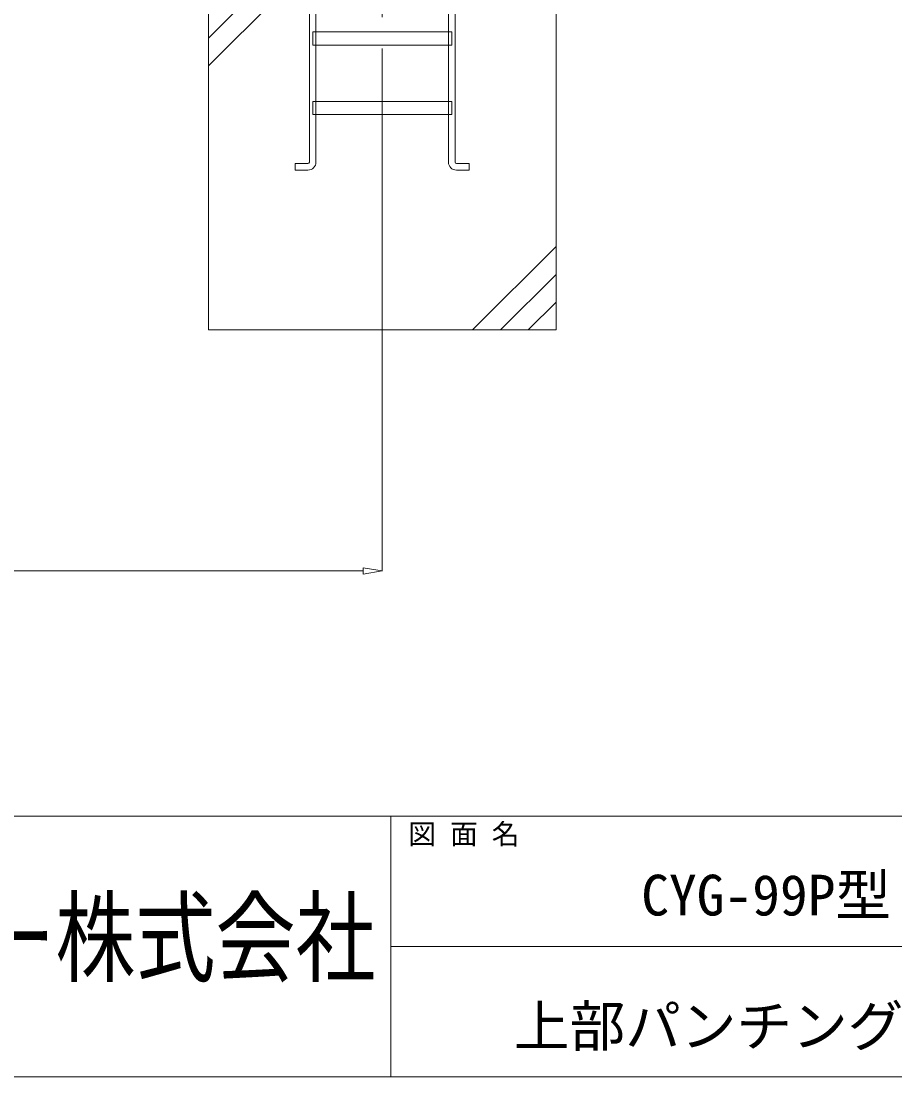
# Model space of a CAD drawing. Units: millimetres, scale not verified. Extents: x -10075 to 10075, y -16938 to 16938.
# Drawn here: x 586 to 3099, y -16938 to -13898 of the extents above; entities that cross this region are included whole.
import ezdxf
from ezdxf.enums import TextEntityAlignment as Align

# ---------------------------------------------------------------- set-up
doc = ezdxf.new("R2010")
doc.units = ezdxf.units.MM
doc.header["$LTSCALE"] = 90
doc.linetypes.add('CHAIN2', pattern=[12, 9, -1, 1, -1])
doc.linetypes.add('DASHED1', pattern=[1.8, 1.2, -0.6])
for name, color, linetype, lineweight in [('0-A_基礎工事用PCA大', 134, 'Continuous', 18), ('0-B_図面枠', 134, 'Continuous', 18), ('0-C_寸法', 134, 'Continuous', 18), ('1-6_通芯', 134, 'CHAIN2', 18)]:
    doc.layers.add(name, color=color, linetype=linetype, lineweight=lineweight)
doc.styles.add('ＭＳ ゴシック', font='')
doc.styles.get('ＭＳ ゴシック').set_extended_font_data('MS Gothic')

msp = doc.modelspace()

# ---------------------------------------------------------------- linework, layer by layer
at = {"layer": '0-A_基礎工事用PCA大'}
for p, q in [((1124.84, -14027.5), (1364.84, -13787.5)), ((1124.84, -13947.5), (1284.84, -13787.5)), ((1434.37, -13967.5), (1434.37, -14129.5)), ((1815.32, -13967.5), (1815.32, -14129.5)), ((1434.37, -14167.5), (1434.37, -14304.5)), ((1815.32, -14167.5), (1815.32, -14304.5)), ((2124.84, -14547.5), (1884.84, -14787.5)), ((2124.84, -14627.5), (1964.83, -14787.5)), ((2124.84, -14707.5), (2044.84, -14787.5))]:
    msp.add_line(p, q, dxfattribs=at)
at = {"layer": '0-A_基礎工事用PCA大', "linetype": 'DASHED1'}
for p, q in [((1434.37, -13929.5), (1434.37, -13967.5)), ((1815.32, -13929.5), (1815.32, -13967.5)), ((1434.37, -14129.5), (1434.37, -14167.5)), ((1815.32, -14129.5), (1815.32, -14167.5))]:
    msp.add_line(p, q, dxfattribs=at)
at = {"layer": '0-A_基礎工事用PCA大'}
for points in [[(1415.31, -14304.45), (1415.31, -13727.5), (1434.37, -13727.5), (1434.37, -13929.5)], [(1834.36, -14304.45), (1834.36, -13727.5), (1815.32, -13727.5), (1815.32, -13929.5)], [(1411.36, -14327.5), (1374.36, -14327.5), (1374.36, -14308.45), (1411.32, -14308.45)], [(1838.31, -14327.5), (1875.31, -14327.5), (1875.31, -14308.45), (1838.37, -14308.45)]]:
    msp.add_lwpolyline(points, dxfattribs=at)
for points in [[(1124.84, -14787.5), (2124.84, -14787.5), (2124.84, -13787.5), (1124.84, -13787.5)], [(1424.84, -13929.5), (1824.84, -13929.5), (1824.84, -13967.5), (1424.84, -13967.5)], [(1424.84, -14129.5), (1824.84, -14129.5), (1824.84, -14167.5), (1424.84, -14167.5)]]:
    msp.add_lwpolyline(points, close=True, dxfattribs=at)
for centre, radius, start, end in [((1411.32, -14304.45), 4, 270, 360), ((1411.36, -14304.5), 23, 270, 360), ((1838.31, -14304.5), 23, 180, 270), ((1838.37, -14304.45), 4, 180, 270)]:
    msp.add_arc(centre, radius, start, end, dxfattribs=at)
at = {"layer": '0-B_図面枠'}
for p, q in [((-10075.16, -16187.5), (10049.84, -16187.5)), ((1649.83, -16187.5), (1649.83, -16937.5)), ((1649.83, -16562.5), (10049.84, -16562.5))]:
    msp.add_line(p, q, dxfattribs=at)
msp.add_lwpolyline([(-10075.16, -3062.5), (10049.84, -3062.5), (10049.84, -16937.5), (-10075.16, -16937.5)], close=True, dxfattribs=at)
at = {"layer": '0-C_寸法'}
for p, q in [((1624.84, -14788.5), (1624.84, -15481.96)), ((1569.84, -15480.96), (-8320.16, -15480.96)), ((1569.84, -15471.79), (1624.84, -15480.96)), ((1569.84, -15471.79), (1569.84, -15490.13)), ((1624.84, -15480.96), (1569.84, -15490.13))]:
    msp.add_line(p, q, dxfattribs=at)
at = {"layer": '1-6_通芯'}
msp.add_line((1624.84, -14787.5), (1624.84, -12875.5), dxfattribs=at)

# ---------------------------------------------------------------- texts
at = {"layer": '0-B_図面枠', "style": 'ＭＳ ゴシック'}
for s, height, p in [('図 面 名', 58.65, (1699.84, -16285.5)), ('CYG-99P型\u3000開口図', 117.3, (2369.84, -16508.11)), ('上部パンチングパネル仕様', 117.3, (2003.67, -16884.89))]:
    msp.add_text(s, height=height, dxfattribs=at).set_placement(p, align=Align.BOTTOM_LEFT)
at = {"layer": '0-B_図面枠', "style": 'ＭＳ ゴシック', "width": 0.8}
msp.add_text('日本セイフティー株式会社', height=211.1, dxfattribs=at).set_placement((-1158.42, -16705.03), align=Align.BOTTOM_LEFT)

doc.saveas('drawing.dxf')
